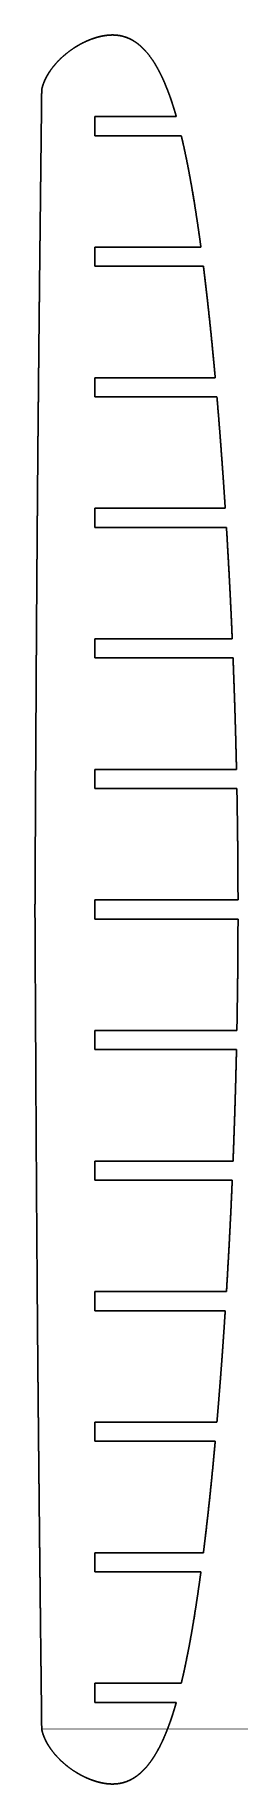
# Model space of a CAD drawing. Header units: metres. Extents: x 30 to 71, y -174 to 174.
import ezdxf

# ---------------------------------------------------------------- set-up
doc = ezdxf.new("R2010")
doc.units = ezdxf.units.M

msp = doc.modelspace()

# ---------------------------------------------------------------- linework, layer by layer
for p, q in [((42.19, 157.9, 249), (58.42, 157.9, 249)), ((42.19, 154.1, 249), (59.41, 154.1, 249)), ((42.19, 131.9, 249), (63.32, 131.9, 249)), ((42.19, 128.1, 249), (63.82, 128.1, 249)), ((42.19, 105.9, 249), (66.18, 105.9, 249)), ((42.19, 102.1, 249), (66.51, 102.1, 249)), ((42.19, 79.9, 249), (68.17, 79.9, 249)), ((42.19, 76.1, 249), (68.41, 76.1, 249)), ((42.19, 53.9, 249), (69.56, 53.9, 249)), ((42.19, 50.1, 249), (69.72, 50.1, 249)), ((42.19, 27.9, 249), (70.41, 27.9, 249)), ((42.19, 24.1, 249), (70.49, 24.1, 249)), ((42.19, 1.9, 249), (70.71, 1.9, 249)), ((42.19, -1.9, 249), (70.71, -1.9, 249)), ((42.19, -24.1, 249), (70.49, -24.1, 249)), ((42.19, -27.9, 249), (70.41, -27.9, 249)), ((42.19, -50.1, 249), (69.72, -50.1, 249)), ((42.19, -53.9, 249), (69.56, -53.9, 249)), ((42.19, -76.1, 249), (68.41, -76.1, 249)), ((42.19, -79.9, 249), (68.17, -79.9, 249)), ((42.19, -102.1, 249), (66.51, -102.1, 249)), ((42.19, -105.9, 249), (66.18, -105.9, 249)), ((42.19, -128.1, 249), (63.82, -128.1, 249)), ((42.19, -131.9, 249), (63.32, -131.9, 249)), ((42.19, -154.1, 249), (59.41, -154.1, 249)), ((42.19, -157.9, 249), (58.42, -157.9, 249))]:
    msp.add_line(p, q)
for points, knots in [([(58.42, 157.9, 249), (58.36, 158.13, 249), (58.29, 158.36, 249), (58.23, 158.58, 249), (58.16, 158.81, 249), (58.1, 159.03, 249), (58.03, 159.25, 249), (57.96, 159.46, 249), (57.74, 160.18, 249), (57.58, 160.66, 249), (57.43, 161.14, 249), (57.27, 161.6, 249), (57.11, 162.05, 249), (56.95, 162.49, 249), (56.78, 162.92, 249), (56.25, 164.29, 249), (55.85, 165.23, 249), (55.43, 166.16, 249), (54.97, 167.08, 249), (54.48, 167.98, 249), (53.95, 168.85, 249), (53.36, 169.69, 249), (52.41, 170.85, 249), (52.09, 171.2, 249), (51.76, 171.55, 249), (51.42, 171.88, 249), (51.06, 172.19, 249), (50.68, 172.49, 249), (50.29, 172.76, 249), (49.66, 173.14, 249), (49.43, 173.27, 249), (49.2, 173.39, 249), (48.96, 173.5, 249), (48.72, 173.6, 249), (48.48, 173.69, 249), (48.23, 173.77, 249), (47.55, 173.98, 249), (47.1, 174.07, 249), (46.65, 174.14, 249), (46.19, 174.18, 249), (45.73, 174.19, 249), (45.28, 174.17, 249), (44.82, 174.13, 249), (44.18, 174.04, 249), (43.98, 174.01, 249), (43.79, 173.98, 249), (43.59, 173.94, 249), (43.4, 173.9, 249), (43.2, 173.85, 249), (43.01, 173.81, 249), (42.62, 173.7, 249), (42.43, 173.64, 249), (42.23, 173.59, 249), (42.04, 173.52, 249), (41.85, 173.46, 249), (41.65, 173.39, 249), (41.46, 173.32, 249), (40.75, 173.04, 249), (40.24, 172.82, 249), (39.74, 172.58, 249), (39.25, 172.32, 249), (38.76, 172.04, 249), (38.29, 171.75, 249), (37.83, 171.44, 249), (36.8, 170.69, 249), (36.23, 170.25, 249), (35.69, 169.79, 249), (35.17, 169.3, 249), (34.68, 168.79, 249), (34.21, 168.25, 249), (33.76, 167.69, 249), (33.22, 166.91, 249), (33.09, 166.72, 249), (32.96, 166.52, 249), (32.84, 166.32, 249), (32.72, 166.11, 249), (32.61, 165.91, 249), (32.5, 165.7, 249), (32.26, 165.22, 249), (32.14, 164.96, 249), (32.03, 164.68, 249), (31.92, 164.41, 249), (31.83, 164.13, 249), (31.74, 163.85, 249), (31.67, 163.56, 249), (31.61, 163.28, 249)], [0, 0, 0, 0, 0, 0, 0, 0, 0, 0.038715, 0.038715, 0.038715, 0.038715, 0.038715, 0.038715, 0.038715, 0.128904, 0.128904, 0.128904, 0.128904, 0.128904, 0.128904, 0.128904, 0.334481, 0.334481, 0.334481, 0.334481, 0.334481, 0.334481, 0.334481, 0.430473, 0.430473, 0.430473, 0.430473, 0.430473, 0.430473, 0.430473, 0.482913, 0.482913, 0.482913, 0.482913, 0.482913, 0.482913, 0.482913, 0.574688, 0.574688, 0.574688, 0.574688, 0.574688, 0.574688, 0.574688, 0.614252, 0.614252, 0.614252, 0.614252, 0.614252, 0.614252, 0.614252, 0.653815, 0.653815, 0.653815, 0.653815, 0.653815, 0.653815, 0.653815, 0.760926, 0.760926, 0.760926, 0.760926, 0.760926, 0.760926, 0.760926, 0.89808, 0.89808, 0.89808, 0.89808, 0.89808, 0.89808, 0.89808, 0.943461, 0.943461, 0.943461, 0.943461, 0.943461, 0.943461, 0.943461, 1, 1, 1, 1, 1, 1, 1, 1, 1]), ([(31.61, 163.28, 249), (31.61, 163.28, 249), (31.61, 163.28, 249), (31.61, 163.28, 249), (31.61, 163.28, 249), (31.61, 163.28, 249), (31.61, 163.28, 249), (31.61, 163.28, 249), (31.61, 163.27, 249), (31.61, 163.27, 249), (31.61, 163.27, 249), (31.61, 163.27, 249), (31.61, 163.26, 249), (31.61, 163.26, 249), (31.61, 163.25, 249), (31.61, 163.23, 249), (31.61, 163.22, 249), (31.61, 163.21, 249), (31.61, 163.2, 249), (31.61, 163.18, 249), (31.61, 163.17, 249), (31.61, 163.15, 249), (31.61, 163.1, 249), (31.61, 163.07, 249), (31.61, 163.04, 249), (31.61, 163.01, 249), (31.61, 162.97, 249), (31.61, 162.93, 249), (31.61, 162.88, 249), (31.61, 162.76, 249), (31.61, 162.69, 249), (31.61, 162.61, 249), (31.6, 162.54, 249), (31.6, 162.47, 249), (31.6, 162.39, 249), (31.6, 162.32, 249), (31.6, 162.1, 249), (31.6, 161.96, 249), (31.6, 161.81, 249), (31.6, 161.67, 249), (31.59, 161.53, 249), (31.59, 161.38, 249), (31.59, 161.24, 249), (31.59, 160.85, 249), (31.58, 160.61, 249), (31.58, 160.37, 249), (31.58, 160.13, 249), (31.57, 159.89, 249), (31.57, 159.64, 249), (31.57, 159.4, 249), (31.56, 158.67, 249), (31.55, 158.18, 249), (31.55, 157.69, 249), (31.54, 157.2, 249), (31.54, 156.71, 249), (31.53, 156.21, 249), (31.53, 155.72, 249), (31.52, 154.89, 249), (31.51, 154.53, 249), (31.51, 154.16, 249), (31.5, 153.78, 249), (31.5, 153.39, 249), (31.5, 152.99, 249), (31.49, 152.57, 249), (31.48, 151.93, 249), (31.48, 151.71, 249), (31.48, 151.49, 249), (31.48, 151.27, 249), (31.47, 151.04, 249), (31.47, 150.81, 249), (31.47, 150.58, 249), (31.46, 150.06, 249), (31.46, 149.78, 249), (31.46, 149.5, 249), (31.45, 149.21, 249), (31.45, 148.91, 249), (31.45, 148.62, 249), (31.44, 148.31, 249), (31.42, 146.61, 249), (31.41, 145.21, 249), (31.39, 143.81, 249), (31.37, 142.41, 249), (31.36, 141.01, 249), (31.34, 139.61, 249), (31.33, 138.21, 249), (31.28, 134.12, 249), (31.25, 131.43, 249), (31.22, 128.74, 249), (31.19, 126.04, 249), (31.16, 123.35, 249), (31.13, 120.66, 249), (31.11, 117.96, 249), (31.05, 112.86, 249), (31.03, 110.45, 249), (31.01, 108.04, 249), (30.98, 105.63, 249), (30.96, 103.22, 249), (30.94, 100.81, 249), (30.91, 98.4, 249), (30.87, 94.2, 249), (30.86, 92.42, 249), (30.84, 90.63, 249), (30.83, 88.84, 249), (30.81, 87.06, 249), (30.79, 85.27, 249), (30.78, 83.48, 249), (30.75, 79.91, 249), (30.74, 78.12, 249), (30.72, 76.34, 249), (30.71, 74.55, 249), (30.69, 72.76, 249), (30.68, 70.97, 249), (30.67, 69.19, 249), (30.62, 62.97, 249), (30.59, 58.54, 249), (30.56, 54.11, 249), (30.53, 49.69, 249), (30.51, 45.26, 249), (30.48, 40.83, 249), (30.46, 36.4, 249), (30.42, 30.26, 249), (30.41, 28.56, 249), (30.4, 26.85, 249), (30.4, 25.14, 249), (30.39, 23.43, 249), (30.38, 21.73, 249), (30.37, 20.02, 249), (30.36, 17.73, 249), (30.36, 17.15, 249), (30.35, 16.59, 249), (30.35, 16.04, 249), (30.35, 15.5, 249), (30.34, 14.98, 249), (30.34, 14.46, 249), (30.34, 13.47, 249), (30.33, 12.98, 249), (30.33, 12.51, 249), (30.33, 12.05, 249), (30.33, 11.61, 249), (30.33, 11.17, 249), (30.32, 10.75, 249), (30.32, 9.71, 249), (30.31, 9.08, 249), (30.31, 8.44, 249), (30.31, 7.81, 249), (30.31, 7.17, 249), (30.3, 6.54, 249), (30.3, 5.9, 249), (30.29, 4.93, 249), (30.29, 4.6, 249), (30.29, 4.27, 249), (30.29, 3.94, 249), (30.29, 3.61, 249), (30.29, 3.27, 249), (30.28, 2.94, 249), (30.28, 2.46, 249), (30.28, 2.32, 249), (30.28, 2.17, 249), (30.28, 2.02, 249), (30.28, 1.88, 249), (30.28, 1.73, 249), (30.28, 1.58, 249), (30.28, 1.34, 249), (30.28, 1.24, 249), (30.28, 1.14, 249), (30.27, 1.04, 249), (30.27, 0.94, 249), (30.27, 0.84, 249), (30.27, 0.74, 249), (30.27, 0.59, 249), (30.27, 0.54, 249), (30.27, 0.48, 249), (30.27, 0.43, 249), (30.27, 0.38, 249), (30.27, 0.33, 249), (30.27, 0.28, 249), (30.27, 0.2, 249), (30.27, 0.18, 249), (30.27, 0.15, 249), (30.27, 0.13, 249), (30.27, 0.1, 249), (30.27, 0.08, 249), (30.27, 0.06, 249), (30.27, 0.03, 249), (30.27, 0.02, 249), (30.27, 0.01, 249), (30.27, 0.01, 249), (30.27, 0.01, 249), (30.27, 0, 249), (30.27, 0, 249), (30.27, 0, 249), (30.27, 0, 249), (30.27, 0, 249), (30.27, 0, 249), (30.27, 0, 249), (30.27, 0, 249), (30.27, 0, 249), (30.27, -0.01, 249), (30.27, -0.01, 249), (30.27, -0.02, 249), (30.27, -0.02, 249), (30.27, -0.03, 249), (30.27, -0.04, 249), (30.27, -0.05, 249), (30.27, -0.08, 249), (30.27, -0.09, 249), (30.27, -0.11, 249), (30.27, -0.13, 249), (30.27, -0.16, 249), (30.27, -0.18, 249), (30.27, -0.21, 249), (30.27, -0.28, 249), (30.27, -0.31, 249), (30.27, -0.34, 249), (30.27, -0.38, 249), (30.27, -0.42, 249), (30.27, -0.46, 249), (30.27, -0.5, 249), (30.27, -0.6, 249), (30.27, -0.65, 249), (30.27, -0.7, 249), (30.27, -0.76, 249), (30.27, -0.82, 249), (30.27, -0.89, 249), (30.27, -0.96, 249), (30.28, -1.17, 249), (30.28, -1.32, 249), (30.28, -1.46, 249), (30.28, -1.61, 249), (30.28, -1.75, 249), (30.28, -1.89, 249), (30.28, -2.04, 249), (30.28, -2.42, 249), (30.28, -2.66, 249), (30.28, -2.91, 249), (30.29, -3.15, 249), (30.29, -3.39, 249), (30.29, -3.63, 249), (30.29, -3.87, 249), (30.29, -4.61, 249), (30.3, -5.1, 249), (30.3, -5.59, 249), (30.3, -6.08, 249), (30.3, -6.57, 249), (30.3, -7.06, 249), (30.31, -7.55, 249), (30.31, -8.39, 249), (30.31, -8.74, 249), (30.32, -9.11, 249), (30.32, -9.49, 249), (30.32, -9.88, 249), (30.32, -10.29, 249), (30.32, -10.7, 249), (30.33, -11.35, 249), (30.33, -11.56, 249), (30.33, -11.78, 249), (30.33, -12.01, 249), (30.33, -12.23, 249), (30.33, -12.46, 249), (30.33, -12.7, 249), (30.34, -13.21, 249), (30.34, -13.49, 249), (30.34, -13.78, 249), (30.34, -14.07, 249), (30.34, -14.36, 249), (30.34, -14.66, 249), (30.34, -14.96, 249), (30.35, -16.67, 249), (30.36, -18.07, 249), (30.37, -19.47, 249), (30.37, -20.87, 249), (30.38, -22.26, 249), (30.39, -23.66, 249), (30.4, -25.06, 249), (30.42, -29.15, 249), (30.43, -31.85, 249), (30.45, -34.54, 249), (30.46, -37.23, 249), (30.48, -39.93, 249), (30.49, -42.62, 249), (30.51, -45.31, 249), (30.54, -50.42, 249), (30.56, -52.83, 249), (30.57, -55.24, 249), (30.59, -57.64, 249), (30.6, -60.05, 249), (30.62, -62.46, 249), (30.64, -64.87, 249), (30.67, -69.07, 249), (30.68, -70.86, 249), (30.69, -72.64, 249), (30.71, -74.43, 249), (30.72, -76.22, 249), (30.73, -78, 249), (30.75, -79.79, 249), (30.78, -83.36, 249), (30.79, -85.15, 249), (30.81, -86.94, 249), (30.82, -88.72, 249), (30.84, -90.51, 249), (30.86, -92.3, 249), (30.87, -94.09, 249), (30.93, -100.3, 249), (30.97, -104.73, 249), (31.02, -109.16, 249), (31.06, -113.59, 249), (31.11, -118.02, 249), (31.15, -122.45, 249), (31.2, -126.88, 249), (31.27, -133.01, 249), (31.29, -134.72, 249), (31.31, -136.43, 249), (31.33, -138.13, 249), (31.34, -139.84, 249), (31.36, -141.55, 249), (31.38, -143.26, 249), (31.41, -145.55, 249), (31.42, -146.12, 249), (31.42, -146.69, 249), (31.43, -147.24, 249), (31.44, -147.78, 249), (31.44, -148.3, 249), (31.45, -148.81, 249), (31.46, -149.81, 249), (31.46, -150.29, 249), (31.47, -150.77, 249), (31.48, -151.22, 249), (31.48, -151.67, 249), (31.49, -152.1, 249), (31.49, -152.52, 249), (31.5, -153.57, 249), (31.51, -154.2, 249), (31.52, -154.84, 249), (31.52, -155.47, 249), (31.53, -156.11, 249), (31.54, -156.74, 249), (31.55, -157.38, 249), (31.56, -158.34, 249), (31.56, -158.67, 249), (31.56, -159.01, 249), (31.57, -159.34, 249), (31.57, -159.67, 249), (31.58, -160, 249), (31.58, -160.33, 249), (31.59, -160.81, 249), (31.59, -160.96, 249), (31.59, -161.11, 249), (31.59, -161.25, 249), (31.59, -161.4, 249), (31.59, -161.55, 249), (31.6, -161.69, 249), (31.6, -161.94, 249), (31.6, -162.04, 249), (31.6, -162.14, 249), (31.6, -162.24, 249), (31.6, -162.34, 249), (31.6, -162.44, 249), (31.6, -162.54, 249), (31.61, -162.69, 249), (31.61, -162.74, 249), (31.61, -162.79, 249), (31.61, -162.84, 249), (31.61, -162.9, 249), (31.61, -162.95, 249), (31.61, -163, 249), (31.61, -163.07, 249), (31.61, -163.1, 249), (31.61, -163.12, 249), (31.61, -163.15, 249), (31.61, -163.17, 249), (31.61, -163.2, 249), (31.61, -163.22, 249), (31.61, -163.24, 249), (31.61, -163.25, 249), (31.61, -163.25, 249), (31.61, -163.26, 249), (31.61, -163.26, 249), (31.61, -163.27, 249), (31.61, -163.27, 249), (31.61, -163.27, 249), (31.61, -163.27, 249), (31.61, -163.27, 249), (31.61, -163.28, 249), (31.61, -163.28, 249), (31.61, -163.28, 249), (31.61, -163.28, 249), (31.61, -163.28, 249)], [0, 0, 0, 0, 0, 0, 0, 0, 0, 0.002833, 0.002833, 0.002833, 0.002833, 0.002833, 0.002833, 0.002833, 0.005443, 0.005443, 0.005443, 0.005443, 0.005443, 0.005443, 0.005443, 0.008313, 0.008313, 0.008313, 0.008313, 0.008313, 0.008313, 0.008313, 0.011445, 0.011445, 0.011445, 0.011445, 0.011445, 0.011445, 0.011445, 0.016006, 0.016006, 0.016006, 0.016006, 0.016006, 0.016006, 0.016006, 0.024818, 0.024818, 0.024818, 0.024818, 0.024818, 0.024818, 0.024818, 0.03959, 0.03959, 0.03959, 0.03959, 0.03959, 0.03959, 0.03959, 0.069554, 0.069554, 0.069554, 0.069554, 0.069554, 0.069554, 0.069554, 0.090603, 0.090603, 0.090603, 0.090603, 0.090603, 0.090603, 0.090603, 0.101128, 0.101128, 0.101128, 0.101128, 0.101128, 0.101128, 0.101128, 0.113405, 0.113405, 0.113405, 0.113405, 0.113405, 0.113405, 0.113405, 0.169202, 0.169202, 0.169202, 0.169202, 0.169202, 0.169202, 0.169202, 0.276646, 0.276646, 0.276646, 0.276646, 0.276646, 0.276646, 0.276646, 0.372776, 0.372776, 0.372776, 0.372776, 0.372776, 0.372776, 0.372776, 0.444045, 0.444045, 0.444045, 0.444045, 0.444045, 0.444045, 0.444045, 0.515322, 0.515322, 0.515322, 0.515322, 0.515322, 0.515322, 0.515322, 0.691986, 0.691986, 0.691986, 0.691986, 0.691986, 0.691986, 0.691986, 0.760089, 0.760089, 0.760089, 0.760089, 0.760089, 0.760089, 0.760089, 0.783508, 0.783508, 0.783508, 0.783508, 0.783508, 0.783508, 0.783508, 0.806929, 0.806929, 0.806929, 0.806929, 0.806929, 0.806929, 0.806929, 0.843387, 0.843387, 0.843387, 0.843387, 0.843387, 0.843387, 0.843387, 0.862462, 0.862462, 0.862462, 0.862462, 0.862462, 0.862462, 0.862462, 0.870905, 0.870905, 0.870905, 0.870905, 0.870905, 0.870905, 0.870905, 0.876691, 0.876691, 0.876691, 0.876691, 0.876691, 0.876691, 0.876691, 0.87972, 0.87972, 0.87972, 0.87972, 0.87972, 0.87972, 0.87972, 0.88132, 0.88132, 0.88132, 0.88132, 0.88132, 0.88132, 0.88132, 0.882191, 0.882191, 0.882191, 0.882191, 0.882191, 0.882191, 0.882191, 0.883003, 0.883003, 0.883003, 0.883003, 0.883003, 0.883003, 0.883003, 0.883656, 0.883656, 0.883656, 0.883656, 0.883656, 0.883656, 0.883656, 0.884369, 0.884369, 0.884369, 0.884369, 0.884369, 0.884369, 0.884369, 0.884963, 0.884963, 0.884963, 0.884963, 0.884963, 0.884963, 0.884963, 0.885557, 0.885557, 0.885557, 0.885557, 0.885557, 0.885557, 0.885557, 0.88672, 0.88672, 0.88672, 0.88672, 0.88672, 0.88672, 0.88672, 0.888669, 0.888669, 0.888669, 0.888669, 0.888669, 0.888669, 0.888669, 0.892623, 0.892623, 0.892623, 0.892623, 0.892623, 0.892623, 0.892623, 0.895401, 0.895401, 0.895401, 0.895401, 0.895401, 0.895401, 0.895401, 0.89679, 0.89679, 0.89679, 0.89679, 0.89679, 0.89679, 0.89679, 0.898411, 0.898411, 0.898411, 0.898411, 0.898411, 0.898411, 0.898411, 0.905774, 0.905774, 0.905774, 0.905774, 0.905774, 0.905774, 0.905774, 0.919954, 0.919954, 0.919954, 0.919954, 0.919954, 0.919954, 0.919954, 0.932641, 0.932641, 0.932641, 0.932641, 0.932641, 0.932641, 0.932641, 0.942048, 0.942048, 0.942048, 0.942048, 0.942048, 0.942048, 0.942048, 0.951455, 0.951455, 0.951455, 0.951455, 0.951455, 0.951455, 0.951455, 0.974774, 0.974774, 0.974774, 0.974774, 0.974774, 0.974774, 0.974774, 0.983763, 0.983763, 0.983763, 0.983763, 0.983763, 0.983763, 0.983763, 0.986855, 0.986855, 0.986855, 0.986855, 0.986855, 0.986855, 0.986855, 0.989946, 0.989946, 0.989946, 0.989946, 0.989946, 0.989946, 0.989946, 0.994759, 0.994759, 0.994759, 0.994759, 0.994759, 0.994759, 0.994759, 0.997277, 0.997277, 0.997277, 0.997277, 0.997277, 0.997277, 0.997277, 0.998391, 0.998391, 0.998391, 0.998391, 0.998391, 0.998391, 0.998391, 0.999155, 0.999155, 0.999155, 0.999155, 0.999155, 0.999155, 0.999155, 0.999555, 0.999555, 0.999555, 0.999555, 0.999555, 0.999555, 0.999555, 0.999766, 0.999766, 0.999766, 0.999766, 0.999766, 0.999766, 0.999766, 0.999856, 0.999856, 0.999856, 0.999856, 0.999856, 0.999856, 0.999856, 1, 1, 1, 1, 1, 1, 1, 1, 1]), ([(63.32, 131.9, 249), (63.15, 133.2, 249), (62.97, 134.5, 249), (62.78, 135.8, 249), (62.59, 137.1, 249), (62.39, 138.39, 249), (62.19, 139.69, 249), (61.98, 140.99, 249), (61.56, 143.51, 249), (61.34, 144.74, 249), (61.12, 145.97, 249), (60.89, 147.2, 249), (60.66, 148.42, 249), (60.41, 149.65, 249), (60.15, 150.87, 249), (59.82, 152.34, 249), (59.76, 152.6, 249), (59.71, 152.86, 249), (59.65, 153.11, 249), (59.59, 153.36, 249), (59.53, 153.61, 249), (59.47, 153.85, 249), (59.41, 154.1, 249)], [0, 0, 0, 0, 0, 0, 0, 0, 0, 0.464428, 0.464428, 0.464428, 0.464428, 0.464428, 0.464428, 0.464428, 0.9064, 0.9064, 0.9064, 0.9064, 0.9064, 0.9064, 0.9064, 1, 1, 1, 1, 1, 1, 1, 1, 1]), ([(66.18, 105.9, 249), (66.13, 106.42, 249), (66.08, 106.93, 249), (66.03, 107.45, 249), (65.99, 107.96, 249), (65.94, 108.48, 249), (65.89, 109, 249), (65.84, 109.51, 249), (65.58, 112.29, 249), (65.35, 114.55, 249), (65.12, 116.81, 249), (64.88, 119.07, 249), (64.63, 121.33, 249), (64.37, 123.59, 249), (64.1, 125.85, 249), (63.82, 128.1, 249)], [0, 0, 0, 0, 0, 0, 0, 0, 0, 0.185666, 0.185666, 0.185666, 0.185666, 0.185666, 0.185666, 0.185666, 1, 1, 1, 1, 1, 1, 1, 1, 1]), ([(68.17, 79.9, 249), (68.15, 80.16, 249), (68.13, 80.42, 249), (68.12, 80.67, 249), (68.1, 80.93, 249), (68.08, 81.19, 249), (68.07, 81.45, 249), (68.05, 81.7, 249), (67.98, 82.73, 249), (67.93, 83.5, 249), (67.88, 84.27, 249), (67.82, 85.04, 249), (67.77, 85.81, 249), (67.72, 86.58, 249), (67.66, 87.34, 249), (67.48, 89.86, 249), (67.35, 91.61, 249), (67.22, 93.36, 249), (67.09, 95.11, 249), (66.95, 96.86, 249), (66.81, 98.6, 249), (66.66, 100.35, 249), (66.51, 102.1, 249)], [0, 0, 0, 0, 0, 0, 0, 0, 0, 0.092416, 0.092416, 0.092416, 0.092416, 0.092416, 0.092416, 0.092416, 0.368948, 0.368948, 0.368948, 0.368948, 0.368948, 0.368948, 0.368948, 1, 1, 1, 1, 1, 1, 1, 1, 1]), ([(69.56, 53.9, 249), (69.45, 56.46, 249), (69.34, 59.03, 249), (69.21, 61.59, 249), (69.09, 64.16, 249), (68.95, 66.72, 249), (68.81, 69.28, 249), (68.66, 71.84, 249), (68.5, 74.62, 249), (68.48, 74.83, 249), (68.47, 75.04, 249), (68.46, 75.25, 249), (68.45, 75.47, 249), (68.43, 75.68, 249), (68.42, 75.89, 249), (68.41, 76.1, 249)], [0, 0, 0, 0, 0, 0, 0, 0, 0, 0.923616, 0.923616, 0.923616, 0.923616, 0.923616, 0.923616, 0.923616, 1, 1, 1, 1, 1, 1, 1, 1, 1]), ([(70.71, 1.9, 249), (70.71, 3.27, 249), (70.71, 4.64, 249), (70.7, 6.01, 249), (70.7, 7.38, 249), (70.69, 8.75, 249), (70.68, 10.12, 249), (70.66, 11.49, 249), (70.64, 14.26, 249), (70.62, 15.67, 249), (70.6, 17.07, 249), (70.58, 18.48, 249), (70.56, 19.88, 249), (70.54, 21.29, 249), (70.51, 22.69, 249), (70.49, 24.1, 249)], [0, 0, 0, 0, 0, 0, 0, 0, 0, 0.493551, 0.493551, 0.493551, 0.493551, 0.493551, 0.493551, 0.493551, 1, 1, 1, 1, 1, 1, 1, 1, 1]), ([(70.49, -24.1, 249), (70.51, -22.66, 249), (70.54, -21.22, 249), (70.56, -19.78, 249), (70.58, -18.34, 249), (70.6, -16.89, 249), (70.62, -15.45, 249), (70.64, -14.01, 249), (70.67, -11.24, 249), (70.68, -9.9, 249), (70.69, -8.57, 249), (70.7, -7.24, 249), (70.7, -5.9, 249), (70.71, -4.57, 249), (70.71, -3.23, 249), (70.71, -1.9, 249)], [0, 0, 0, 0, 0, 0, 0, 0, 0, 0.519363, 0.519363, 0.519363, 0.519363, 0.519363, 0.519363, 0.519363, 1, 1, 1, 1, 1, 1, 1, 1, 1]), ([(66.51, -102.1, 249), (66.59, -101.17, 249), (66.67, -100.23, 249), (66.75, -99.3, 249), (66.82, -98.36, 249), (66.9, -97.43, 249), (66.97, -96.49, 249), (67.05, -95.56, 249), (67.17, -94.03, 249), (67.21, -93.44, 249), (67.26, -92.85, 249), (67.3, -92.26, 249), (67.35, -91.66, 249), (67.39, -91.07, 249), (67.44, -90.47, 249), (67.52, -89.37, 249), (67.56, -88.85, 249), (67.59, -88.34, 249), (67.63, -87.83, 249), (67.67, -87.32, 249), (67.7, -86.81, 249), (67.74, -86.3, 249), (67.82, -85.05, 249), (67.88, -84.32, 249), (67.93, -83.58, 249), (67.98, -82.84, 249), (68.02, -82.11, 249), (68.07, -81.37, 249), (68.12, -80.64, 249), (68.17, -79.9, 249)], [0, 0, 0, 0, 0, 0, 0, 0, 0, 0.338154, 0.338154, 0.338154, 0.338154, 0.338154, 0.338154, 0.338154, 0.552022, 0.552022, 0.552022, 0.552022, 0.552022, 0.552022, 0.552022, 0.735683, 0.735683, 0.735683, 0.735683, 0.735683, 0.735683, 0.735683, 1, 1, 1, 1, 1, 1, 1, 1, 1]), ([(63.82, -128.1, 249), (63.88, -127.63, 249), (63.94, -127.15, 249), (63.99, -126.68, 249), (64.05, -126.21, 249), (64.11, -125.73, 249), (64.17, -125.26, 249), (64.22, -124.79, 249), (64.55, -122.01, 249), (64.81, -119.71, 249), (65.06, -117.41, 249), (65.3, -115.11, 249), (65.53, -112.81, 249), (65.75, -110.51, 249), (65.97, -108.2, 249), (66.18, -105.9, 249)], [0, 0, 0, 0, 0, 0, 0, 0, 0, 0.170937, 0.170937, 0.170937, 0.170937, 0.170937, 0.170937, 0.170937, 1, 1, 1, 1, 1, 1, 1, 1, 1]), ([(59.41, -154.1, 249), (59.55, -153.51, 249), (59.69, -152.92, 249), (59.83, -152.33, 249), (59.96, -151.74, 249), (60.09, -151.15, 249), (60.21, -150.55, 249), (60.33, -149.96, 249), (60.68, -148.28, 249), (60.89, -147.19, 249), (61.1, -146.1, 249), (61.3, -145.01, 249), (61.49, -143.92, 249), (61.68, -142.82, 249), (61.86, -141.73, 249), (62.21, -139.54, 249), (62.38, -138.45, 249), (62.55, -137.36, 249), (62.71, -136.27, 249), (62.87, -135.18, 249), (63.02, -134.09, 249), (63.17, -132.99, 249), (63.32, -131.9, 249)], [0, 0, 0, 0, 0, 0, 0, 0, 0, 0.214881, 0.214881, 0.214881, 0.214881, 0.214881, 0.214881, 0.214881, 0.608535, 0.608535, 0.608535, 0.608535, 0.608535, 0.608535, 0.608535, 1, 1, 1, 1, 1, 1, 1, 1, 1]), ([(31.61, -163.28, 249), (31.67, -163.57, 249), (31.75, -163.86, 249), (31.83, -164.14, 249), (31.93, -164.42, 249), (32.03, -164.7, 249), (32.15, -164.97, 249), (32.27, -165.24, 249), (32.51, -165.72, 249), (32.62, -165.93, 249), (32.73, -166.14, 249), (32.85, -166.34, 249), (32.98, -166.54, 249), (33.1, -166.74, 249), (33.24, -166.93, 249), (33.78, -167.71, 249), (34.22, -168.27, 249), (34.7, -168.81, 249), (35.19, -169.32, 249), (35.72, -169.81, 249), (36.26, -170.27, 249), (36.82, -170.71, 249), (37.85, -171.45, 249), (38.31, -171.76, 249), (38.79, -172.05, 249), (39.27, -172.33, 249), (39.76, -172.59, 249), (40.27, -172.83, 249), (40.78, -173.05, 249), (41.49, -173.33, 249), (41.68, -173.4, 249), (41.87, -173.47, 249), (42.07, -173.53, 249), (42.26, -173.6, 249), (42.45, -173.65, 249), (42.65, -173.71, 249), (43.04, -173.81, 249), (43.23, -173.86, 249), (43.43, -173.91, 249), (43.62, -173.95, 249), (43.82, -173.99, 249), (44.01, -174.02, 249), (44.2, -174.05, 249), (44.85, -174.14, 249), (45.3, -174.18, 249), (45.76, -174.19, 249), (46.22, -174.18, 249), (46.67, -174.14, 249), (47.13, -174.07, 249), (47.57, -173.97, 249), (48.41, -173.72, 249), (48.79, -173.58, 249), (49.17, -173.42, 249), (49.54, -173.23, 249), (49.9, -173.02, 249), (50.25, -172.79, 249), (50.58, -172.55, 249), (51.16, -172.09, 249), (51.41, -171.87, 249), (51.64, -171.65, 249), (51.88, -171.42, 249), (52.1, -171.19, 249), (52.32, -170.95, 249), (52.53, -170.7, 249), (53.1, -170, 249), (53.45, -169.54, 249), (53.77, -169.06, 249), (54.08, -168.58, 249), (54.38, -168.08, 249), (54.66, -167.58, 249), (54.94, -167.07, 249), (55.47, -166.02, 249), (55.72, -165.48, 249), (55.97, -164.93, 249), (56.21, -164.37, 249), (56.44, -163.82, 249), (56.66, -163.26, 249), (56.87, -162.69, 249), (57.18, -161.83, 249), (57.29, -161.53, 249), (57.39, -161.22, 249), (57.5, -160.91, 249), (57.6, -160.59, 249), (57.71, -160.27, 249), (57.81, -159.94, 249), (57.98, -159.39, 249), (58.05, -159.18, 249), (58.11, -158.97, 249), (58.18, -158.76, 249), (58.24, -158.54, 249), (58.3, -158.33, 249), (58.36, -158.11, 249), (58.42, -157.9, 249)], [0, 0, 0, 0, 0, 0, 0, 0, 0, 0.0059995, 0.0059995, 0.0059995, 0.0059995, 0.0059995, 0.0059995, 0.0059995, 0.0107651, 0.0107651, 0.0107651, 0.0107651, 0.0107651, 0.0107651, 0.0107651, 0.0251626, 0.0251626, 0.0251626, 0.0251626, 0.0251626, 0.0251626, 0.0251626, 0.0364001, 0.0364001, 0.0364001, 0.0364001, 0.0364001, 0.0364001, 0.0364001, 0.04055, 0.04055, 0.04055, 0.04055, 0.04055, 0.04055, 0.04055, 0.0446999, 0.0446999, 0.0446999, 0.0446999, 0.0446999, 0.0446999, 0.0446999, 0.0543309, 0.0543309, 0.0543309, 0.0543309, 0.0543309, 0.0543309, 0.0543309, 0.0630625, 0.0630625, 0.0630625, 0.0630625, 0.0630625, 0.0630625, 0.0630625, 0.069937, 0.069937, 0.069937, 0.069937, 0.069937, 0.069937, 0.069937, 0.0821114, 0.0821114, 0.0821114, 0.0821114, 0.0821114, 0.0821114, 0.0821114, 0.0948109, 0.0948109, 0.0948109, 0.0948109, 0.0948109, 0.0948109, 0.0948109, 0.1014765, 0.1014765, 0.1014765, 0.1014765, 0.1014765, 0.1014765, 0.1014765, 0.1057233, 0.1057233, 0.1057233, 0.1057233, 0.1057233, 0.1057233, 0.1057233, 0.1057233, 0.1057233])]:
    msp.add_open_spline(points, degree=8, knots=knots)
for points, degree in [([(42.19, 157.9, 249), (42.19, 154.1, 249)], 1), ([(42.19, 131.9, 249), (42.19, 128.1, 249)], 1), ([(42.19, 105.9, 249), (42.19, 102.1, 249)], 1), ([(42.19, 79.9, 249), (42.19, 76.1, 249)], 1), ([(42.19, 53.9, 249), (42.19, 50.1, 249)], 1), ([(70.41, 27.9, 249), (70.35, 30.68, 249), (70.28, 33.45, 249), (70.2, 36.23, 249), (70.12, 39, 249), (70.03, 41.78, 249), (69.93, 44.55, 249), (69.83, 47.33, 249), (69.72, 50.1, 249)], 8), ([(42.19, 27.9, 249), (42.19, 24.1, 249)], 1), ([(42.19, 1.9, 249), (42.19, 0, 249)], 1), ([(42.19, -1.9, 249), (42.19, 0, 249)], 1), ([(42.19, -27.9, 249), (42.19, -24.1, 249)], 1), ([(69.72, -50.1, 249), (69.83, -47.33, 249), (69.94, -44.55, 249), (70.03, -41.78, 249), (70.12, -39, 249), (70.2, -36.23, 249), (70.28, -33.45, 249), (70.35, -30.68, 249), (70.41, -27.9, 249)], 8), ([(42.19, -53.9, 249), (42.19, -50.1, 249)], 1), ([(68.41, -76.1, 249), (68.58, -73.33, 249), (68.74, -70.55, 249), (68.9, -67.78, 249), (69.04, -65, 249), (69.19, -62.23, 249), (69.32, -59.45, 249), (69.45, -56.68, 249), (69.56, -53.9, 249)], 8), ([(42.19, -79.9, 249), (42.19, -76.1, 249)], 1), ([(42.19, -105.9, 249), (42.19, -102.1, 249)], 1), ([(42.19, -131.9, 249), (42.19, -128.1, 249)], 1), ([(42.19, -157.9, 249), (42.19, -154.1, 249)], 1)]:
    msp.add_open_spline(points, degree=degree)

doc.saveas('drawing.dxf')
